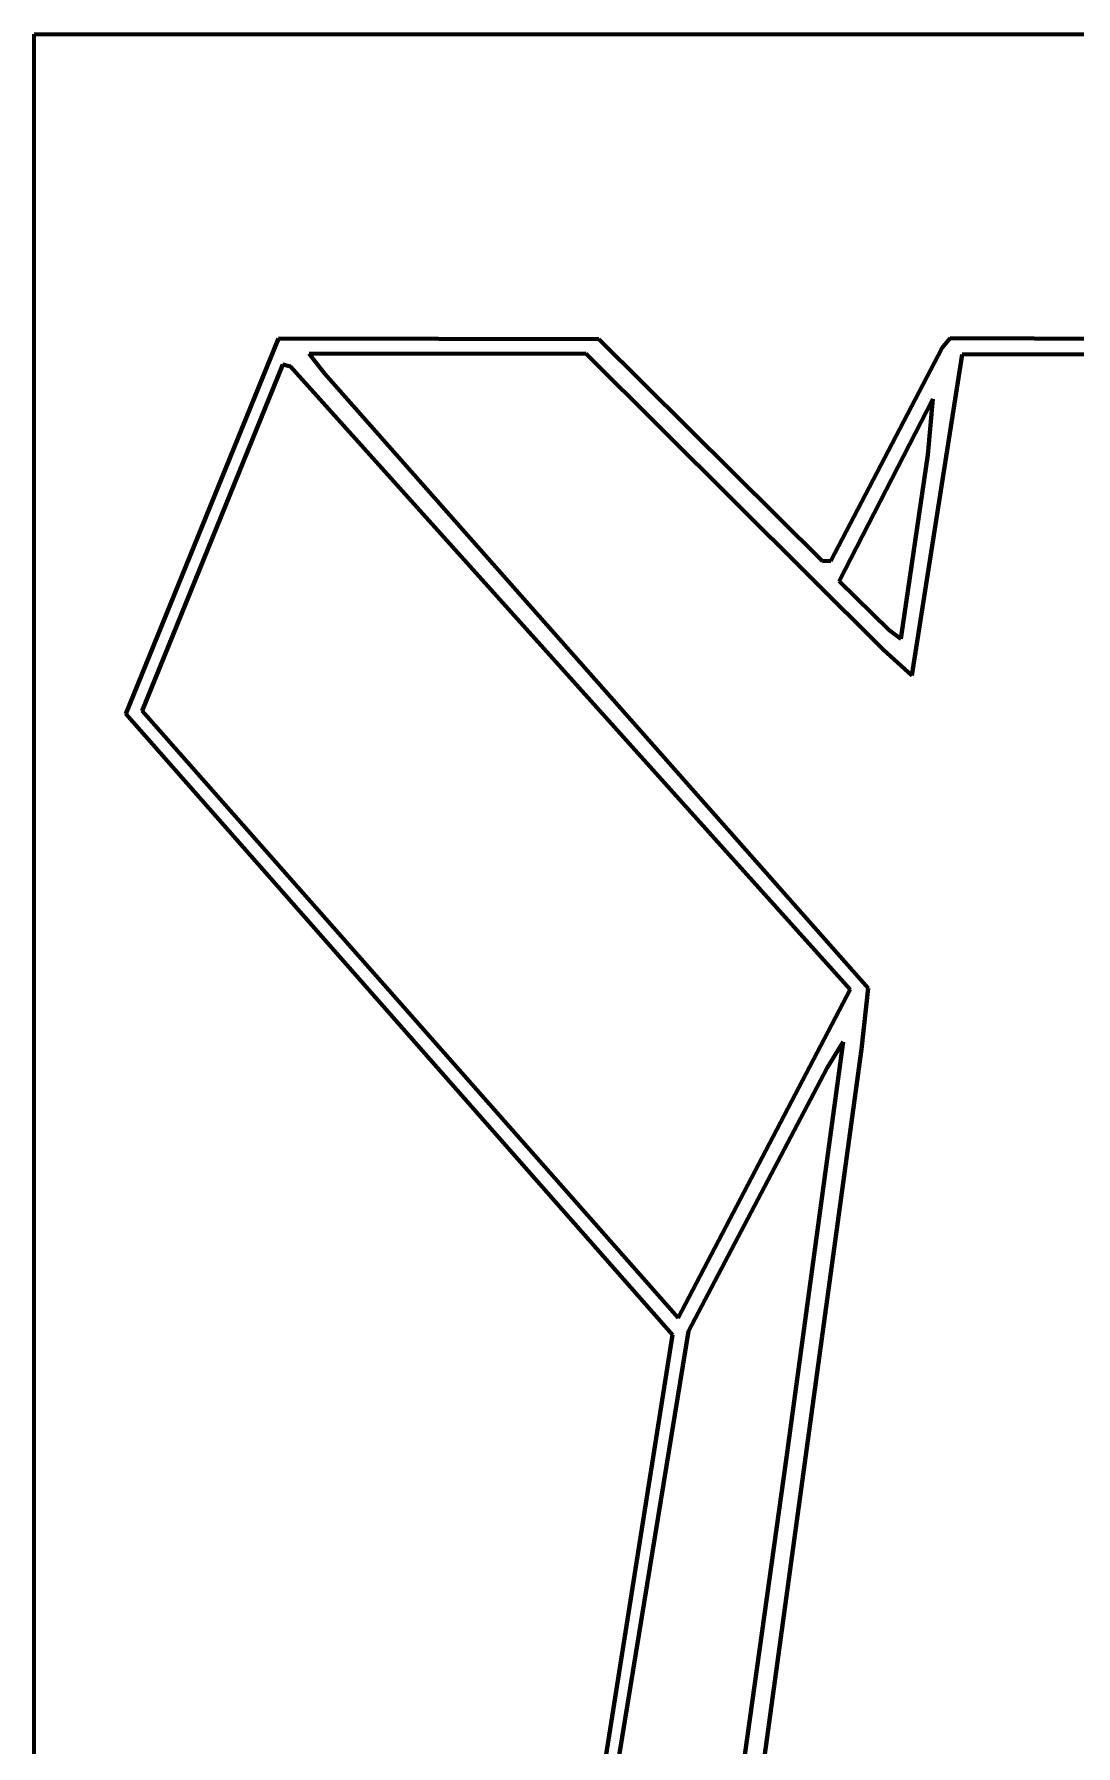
# Model space of a CAD drawing. Header units: millimetres. Extents: x 0 to 10.4, y 0 to 8.6.
# Drawn here: x 0 to 2.41, y 4.609 to 8.569 of the extents above; entities that cross this region are included whole.
import ezdxf

# ---------------------------------------------------------------- set-up
doc = ezdxf.new("R2010")
doc.units = ezdxf.units.MM
doc.layers.add('color#010101ff', color=7, linetype='CONTINUOUS', lineweight=100)
doc.layers.add('color#ffffffff', color=7, linetype='CONTINUOUS', lineweight=100)

msp = doc.modelspace()

# ---------------------------------------------------------------- linework, layer by layer
at = {"layer": 'color#010101ff'}
for p, q in [((0.2122, 6.9967), (0.5652, 7.8652)), ((0.5652, 7.8652), (1.3062, 7.8641)), ((1.3062, 7.8641), (1.8239, 7.3501)), ((1.843, 7.3507), (2.101, 7.8435)), ((2.101, 7.8435), (2.1195, 7.8661)), ((2.1195, 7.8661), (2.7488, 7.8644)), ((0.5749, 7.8053), (0.2498, 7.004)), ((0.5927, 7.8006), (0.5749, 7.8053)), ((1.2764, 7.8307), (0.6361, 7.83)), ((0.6361, 7.83), (0.6722, 7.7836)), ((1.9652, 7.1451), (1.2764, 7.8307)), ((2.1469, 7.8281), (2.0307, 7.086)), ((2.706, 7.8301), (2.1469, 7.8281)), ((1.8875, 6.3592), (0.5927, 7.8006)), ((0.6722, 7.7836), (1.9293, 6.3622)), ((2.0794, 7.7247), (1.8627, 7.3043)), ((2.0678, 7.596), (2.0794, 7.7247)), ((2.0048, 7.1708), (2.0678, 7.596)), ((1.8239, 7.3501), (1.843, 7.3507)), ((1.8627, 7.3043), (1.978, 7.1909)), ((1.978, 7.1909), (2.0048, 7.1708)), ((2.0307, 7.086), (1.9652, 7.1451)), ((1.4766, 5.5599), (0.2122, 6.9967)), ((0.2498, 7.004), (1.4897, 5.5998)), ((1.4897, 5.5998), (1.8875, 6.3592)), ((1.9293, 6.3622), (1.9143, 6.2214)), ((1.9143, 6.2214), (1.6003, 3.9348)), ((1.7399, 5.2713), (1.8718, 6.2381)), ((1.8718, 6.2381), (1.8349, 6.1777)), ((1.8349, 6.1777), (1.5136, 5.569)), ((1.0832, 3.0749), (1.4766, 5.5599)), ((1.5136, 5.569), (1.1487, 3.3322)), ((1.5491, 3.9083), (1.7399, 5.2713))]:
    msp.add_line(p, q, dxfattribs=at)
at = {"layer": 'color#ffffffff'}
for p, q in [((0, 8.5694), (10.4167, 8.5694)), ((0, 0), (0, 8.5694)), ((0.5652, 7.8652), (0.2122, 6.9967)), ((1.3062, 7.8641), (0.5652, 7.8652)), ((1.8239, 7.3501), (1.3062, 7.8641)), ((2.101, 7.8435), (1.843, 7.3507)), ((2.1195, 7.8661), (2.101, 7.8435)), ((2.7488, 7.8644), (2.1195, 7.8661)), ((0.2498, 7.004), (0.5749, 7.8053)), ((0.5749, 7.8053), (0.5927, 7.8006)), ((0.6361, 7.83), (1.2764, 7.8307)), ((0.6722, 7.7836), (0.6361, 7.83)), ((1.2764, 7.8307), (1.9652, 7.1451)), ((2.0307, 7.086), (2.1469, 7.8281)), ((2.1469, 7.8281), (2.706, 7.8301)), ((0.5927, 7.8006), (1.8875, 6.3592)), ((1.9293, 6.3622), (0.6722, 7.7836)), ((1.8627, 7.3043), (2.0794, 7.7247)), ((2.0794, 7.7247), (2.0678, 7.596)), ((2.0678, 7.596), (2.0048, 7.1708)), ((1.843, 7.3507), (1.8239, 7.3501)), ((1.978, 7.1909), (1.8627, 7.3043)), ((2.0048, 7.1708), (1.978, 7.1909)), ((1.9652, 7.1451), (2.0307, 7.086)), ((0.2122, 6.9967), (1.4766, 5.5599)), ((1.4897, 5.5998), (0.2498, 7.004)), ((1.8875, 6.3592), (1.4897, 5.5998)), ((1.9143, 6.2214), (1.9293, 6.3622)), ((1.6003, 3.9348), (1.9143, 6.2214)), ((1.8718, 6.2381), (1.7399, 5.2713)), ((1.8349, 6.1777), (1.8718, 6.2381)), ((1.5136, 5.569), (1.8349, 6.1777)), ((1.4766, 5.5599), (1.0832, 3.0749)), ((1.1487, 3.3322), (1.5136, 5.569)), ((1.7399, 5.2713), (1.5491, 3.9083))]:
    msp.add_line(p, q, dxfattribs=at)

doc.saveas('drawing.dxf')
